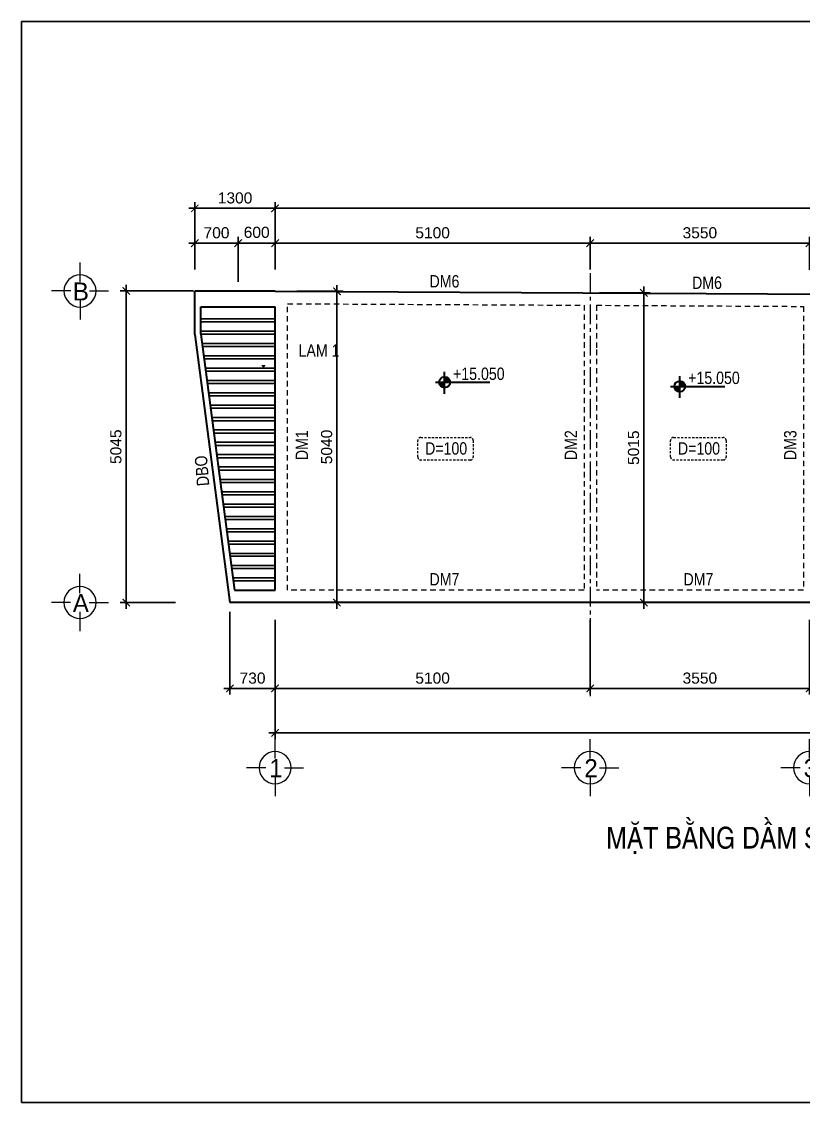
# Model space of a CAD drawing. Header units: millimetres. Extents: x -559287 to -299624, y 2351330 to 2655682.
# Drawn here: x -535995 to -523344, y 2426950 to 2444448 of the extents above; entities that cross this region are included whole.
import ezdxf
from ezdxf.enums import TextEntityAlignment as Align

# ---------------------------------------------------------------- set-up
doc = ezdxf.new("R2010")
doc.units = ezdxf.units.MM
doc.header["$LTSCALE"] = 10
for name, pattern in [('CENTER', [50.8, 31.75, -6.35, 6.35, -6.35]), ('HIDDEN', [0.3, 0.175, -0.125]), ('HIDDENX2', [0.75, 0.5, -0.25])]:
    doc.linetypes.add(name, pattern=pattern)
doc.layers.get('0').update_dxf_attribs({"lineweight": 20})
doc.layers.get('Defpoints').update_dxf_attribs({"lineweight": 20})
for name, color, linetype, lineweight in [('Dim', 251, 'Continuous', 15), ('kata_text', 7, 'Continuous', 30), ('Net khuat', 76, 'HIDDENX2', 15), ('Net manh', 8, 'Continuous', 13), ('Net thay', 4, 'Continuous', 25), ('Net-thay', 252, 'Continuous', 9), ('Text', 54, 'Continuous', 25), ('Tim', 144, 'CENTER', 9), ('Tuong', 1, 'Continuous', 30)]:
    doc.layers.add(name, color=color, linetype=linetype, lineweight=lineweight)
doc.layers.add('ththep', color=3, linetype='Continuous')
doc.styles.add('HELVE', font='VHAVAN.TTF', dxfattribs={"height": 800})
doc.styles.add('kata_text', font='VHELVCN.TTF')
doc.styles.add('NGHIA5', font='arial_0.ttf', dxfattribs={"height": 180})
doc.styles.add('STYLE1-S1', font='VHARIALN.TTF')
doc.styles.add('TEXT', font='VHELVCN.TTF')
doc.dimstyles.new('dim100', dxfattribs={"dimscale": 100, "dimtxt": 180, "dimasz": 1.2, "dimexe": 1, "dimexo": 1.5, "dimgap": 0.75, "dimtad": 1, "dimdec": 0, "dimzin": 0, "dimdsep": 46, "dimtxsty": 'NGHIA5', "dimblk1": 'ARCHTICK', "dimblk2": 'ARCHTICK', "dimsah": 1, "dimcen": 0.09, "dimdle": 1, "dimclrd": 256, "dimclre": 256, "dimclrt": 54, "dimadec": 0, "dimazin": 0, "dimtfac": 1, "dimtdec": 0, "dimtofl": 0, "dimtmove": 2, "dimatfit": 3, "dimfxl": 0, "dimtolj": 1, "dimtzin": 0, "dimarcsym": 0})

# ---------------------------------------------------------------- blocks, each defined once
blk = doc.blocks.new('_ARCHTICK')
at = {"color": 0, "linetype": 'ByBlock', "const_width": 0.15}
blk.add_lwpolyline([(-0.5, -0.5), (0.5, 0.5)], dxfattribs=at)
blk = doc.blocks.new('*D428')
at = {"layer": 'Defpoints', "color": 0, "transparency": 16777216}
for p in [(-531894, 2434912), (-526794, 2434912), (-526794, 2433652)]:
    blk.add_point(p, dxfattribs=at)
at = {"layer": 'Dim', "lineweight": -2, "transparency": 16777216}
for p, q in [((-531894, 2434762), (-531894, 2433552)), ((-526794, 2434762), (-526794, 2433552)), ((-531994, 2433652), (-526694, 2433652))]:
    blk.add_line(p, q, dxfattribs=at)
at = {"layer": 'Dim', "lineweight": -2, "transparency": 16777216, "xscale": 120, "yscale": 120, "zscale": 120, "rotation": 180}
blk.add_blockref('_ARCHTICK', (-531894, 2433652), dxfattribs=at)
at = {"layer": 'Dim', "lineweight": -2, "transparency": 16777216, "xscale": 120, "yscale": 120, "zscale": 120}
blk.add_blockref('_ARCHTICK', (-526794, 2433652), dxfattribs=at)
at = {"layer": 'Dim', "color": 54, "transparency": 16777216, "insert": (-529344, 2433818), "char_height": 180, "attachment_point": 5, "style": 'NGHIA5'}
blk.add_mtext('\\A1;5100', dxfattribs=at)
blk = doc.blocks.new('*D429')
at = {"layer": 'Defpoints', "color": 0, "transparency": 16777216}
for p in [(-526794, 2434912), (-523244, 2434912), (-523244, 2433652)]:
    blk.add_point(p, dxfattribs=at)
at = {"layer": 'Dim', "lineweight": -2, "transparency": 16777216}
for p, q in [((-526794, 2434762), (-526794, 2433552)), ((-523244, 2434762), (-523244, 2433552)), ((-526894, 2433652), (-523144, 2433652))]:
    blk.add_line(p, q, dxfattribs=at)
at = {"layer": 'Dim', "lineweight": -2, "transparency": 16777216, "xscale": 120, "yscale": 120, "zscale": 120, "rotation": 180}
blk.add_blockref('_ARCHTICK', (-526794, 2433652), dxfattribs=at)
at = {"layer": 'Dim', "lineweight": -2, "transparency": 16777216, "xscale": 120, "yscale": 120, "zscale": 120}
blk.add_blockref('_ARCHTICK', (-523244, 2433652), dxfattribs=at)
at = {"layer": 'Dim', "color": 54, "transparency": 16777216, "insert": (-525019, 2433818), "char_height": 180, "attachment_point": 5, "style": 'NGHIA5'}
blk.add_mtext('\\A1;3550', dxfattribs=at)
blk = doc.blocks.new('*D432')
at = {"layer": 'Defpoints', "color": 0, "transparency": 16777216}
for p in [(-531894, 2434912), (-513194, 2434912), (-513194, 2432931)]:
    blk.add_point(p, dxfattribs=at)
at = {"layer": 'Dim', "lineweight": -2, "transparency": 16777216}
for p, q in [((-531894, 2434762), (-531894, 2432831)), ((-513194, 2434762), (-513194, 2432831)), ((-531994, 2432931), (-513094, 2432931))]:
    blk.add_line(p, q, dxfattribs=at)
at = {"layer": 'Dim', "lineweight": -2, "transparency": 16777216, "xscale": 120, "yscale": 120, "zscale": 120, "rotation": 180}
blk.add_blockref('_ARCHTICK', (-531894, 2432931), dxfattribs=at)
at = {"layer": 'Dim', "lineweight": -2, "transparency": 16777216, "xscale": 120, "yscale": 120, "zscale": 120}
blk.add_blockref('_ARCHTICK', (-513194, 2432931), dxfattribs=at)
at = {"layer": 'Dim', "color": 54, "transparency": 16777216, "insert": (-522544, 2433098), "char_height": 180, "attachment_point": 5, "style": 'NGHIA5'}
blk.add_mtext('\\A1;18700', dxfattribs=at)
blk = doc.blocks.new('truc ngang-helve')
for points in [[(0, -4.8), (0, 0)], [(-2.33, -7.13), (-7.13, -7.13)], [(2.33, -7.13), (7.13, -7.13)], [(0, -9.45), (0, -14.26)]]:
    blk.add_lwpolyline(points)
blk.add_circle((0, -7.13), 4)
at = {"style": 'HELVE'}
blk.add_attdef('A', text='', height=4.5, dxfattribs=at).set_placement((0.03, -7.01), align=Align.MIDDLE_CENTER)
blk = doc.blocks.new('*D433')
at = {"layer": 'Defpoints', "color": 0, "transparency": 16777216}
for p in [(-533064, 2440087), (-534302, 2435042), (-533353, 2435042)]:
    blk.add_point(p, dxfattribs=at)
at = {"layer": 'Dim', "lineweight": -2, "transparency": 16777216}
for p, q in [((-533214, 2440087), (-534402, 2440087)), ((-534302, 2440187), (-534302, 2434942)), ((-533503, 2435042), (-534402, 2435042))]:
    blk.add_line(p, q, dxfattribs=at)
at = {"layer": 'Dim', "lineweight": -2, "transparency": 16777216, "xscale": 120, "yscale": 120, "zscale": 120}
for p, rotation in [((-534302, 2440087), 90), ((-534302, 2435042), 270)]:
    blk.add_blockref('_ARCHTICK', p, dxfattribs=dict(at, rotation=rotation))
at = {"layer": 'Dim', "color": 54, "transparency": 16777216, "insert": (-534469, 2437565), "char_height": 180, "attachment_point": 5, "rotation": 90, "style": 'NGHIA5'}
blk.add_mtext('\\A1;5045', dxfattribs=at)
blk = doc.blocks.new('*D434')
at = {"layer": 'Defpoints', "color": 0, "transparency": 16777216}
for p in [(-526794, 2440861), (-531894, 2440286), (-526794, 2440286)]:
    blk.add_point(p, dxfattribs=at)
at = {"layer": 'Dim', "lineweight": -2, "transparency": 16777216}
for p, q in [((-531894, 2440436), (-531894, 2440961)), ((-526794, 2440436), (-526794, 2440961)), ((-531994, 2440861), (-526694, 2440861))]:
    blk.add_line(p, q, dxfattribs=at)
at = {"layer": 'Dim', "lineweight": -2, "transparency": 16777216, "xscale": 120, "yscale": 120, "zscale": 120, "rotation": 180}
blk.add_blockref('_ARCHTICK', (-531894, 2440861), dxfattribs=at)
at = {"layer": 'Dim', "lineweight": -2, "transparency": 16777216, "xscale": 120, "yscale": 120, "zscale": 120}
blk.add_blockref('_ARCHTICK', (-526794, 2440861), dxfattribs=at)
at = {"layer": 'Dim', "color": 54, "transparency": 16777216, "insert": (-529344, 2441028), "char_height": 180, "attachment_point": 5, "style": 'NGHIA5'}
blk.add_mtext('\\A1;5100', dxfattribs=at)
blk = doc.blocks.new('*D435')
at = {"layer": 'Defpoints', "color": 0, "transparency": 16777216}
for p in [(-523244, 2440861), (-526794, 2440286), (-523244, 2440280)]:
    blk.add_point(p, dxfattribs=at)
at = {"layer": 'Dim', "lineweight": -2, "transparency": 16777216}
for p, q in [((-526794, 2440436), (-526794, 2440961)), ((-523244, 2440430), (-523244, 2440961)), ((-526894, 2440861), (-523144, 2440861))]:
    blk.add_line(p, q, dxfattribs=at)
at = {"layer": 'Dim', "lineweight": -2, "transparency": 16777216, "xscale": 120, "yscale": 120, "zscale": 120, "rotation": 180}
blk.add_blockref('_ARCHTICK', (-526794, 2440861), dxfattribs=at)
at = {"layer": 'Dim', "lineweight": -2, "transparency": 16777216, "xscale": 120, "yscale": 120, "zscale": 120}
blk.add_blockref('_ARCHTICK', (-523244, 2440861), dxfattribs=at)
at = {"layer": 'Dim', "color": 54, "transparency": 16777216, "insert": (-525019, 2441028), "char_height": 180, "attachment_point": 5, "style": 'NGHIA5'}
blk.add_mtext('\\A1;3550', dxfattribs=at)
blk = doc.blocks.new('*D438')
at = {"layer": 'Defpoints', "color": 0, "transparency": 16777216}
for p in [(-513194, 2441425), (-531894, 2440286), (-513194, 2440122)]:
    blk.add_point(p, dxfattribs=at)
at = {"layer": 'Dim', "lineweight": -2, "transparency": 16777216}
for p, q in [((-531894, 2440436), (-531894, 2441525)), ((-513194, 2440272), (-513194, 2441525)), ((-531994, 2441425), (-513094, 2441425))]:
    blk.add_line(p, q, dxfattribs=at)
at = {"layer": 'Dim', "lineweight": -2, "transparency": 16777216, "xscale": 120, "yscale": 120, "zscale": 120, "rotation": 180}
blk.add_blockref('_ARCHTICK', (-531894, 2441425), dxfattribs=at)
at = {"layer": 'Dim', "lineweight": -2, "transparency": 16777216, "xscale": 120, "yscale": 120, "zscale": 120}
blk.add_blockref('_ARCHTICK', (-513194, 2441425), dxfattribs=at)
at = {"layer": 'Dim', "color": 54, "transparency": 16777216, "insert": (-522544, 2441592), "char_height": 180, "attachment_point": 5, "style": 'NGHIA5'}
blk.add_mtext('\\A1;18700', dxfattribs=at)
blk = doc.blocks.new('*D443')
at = {"layer": 'Defpoints', "color": 0, "transparency": 16777216}
for p in [(-532623, 2435042), (-531893, 2434912), (-532623, 2433652)]:
    blk.add_point(p, dxfattribs=at)
at = {"layer": 'Dim', "lineweight": -2, "transparency": 16777216}
for p, q in [((-532623, 2434892), (-532623, 2433552)), ((-531893, 2434762), (-531893, 2433552)), ((-531793, 2433652), (-532723, 2433652))]:
    blk.add_line(p, q, dxfattribs=at)
at = {"layer": 'Dim', "lineweight": -2, "transparency": 16777216, "xscale": 120, "yscale": 120, "zscale": 120, "rotation": 180}
blk.add_blockref('_ARCHTICK', (-532623, 2433652), dxfattribs=at)
at = {"layer": 'Dim', "lineweight": -2, "transparency": 16777216, "xscale": 120, "yscale": 120, "zscale": 120}
blk.add_blockref('_ARCHTICK', (-531893, 2433652), dxfattribs=at)
at = {"layer": 'Dim', "color": 54, "transparency": 16777216, "insert": (-532258, 2433818), "char_height": 180, "attachment_point": 5, "style": 'NGHIA5'}
blk.add_mtext('\\A1;730', dxfattribs=at)
blk = doc.blocks.new('*D444')
at = {"layer": 'Defpoints', "color": 0, "transparency": 16777216}
for p in [(-532491, 2440861), (-531891, 2440286), (-532491, 2440082)]:
    blk.add_point(p, dxfattribs=at)
at = {"layer": 'Dim', "lineweight": -2, "transparency": 16777216}
for p, q in [((-532491, 2440232), (-532491, 2440961)), ((-531891, 2440436), (-531891, 2440961)), ((-531791, 2440861), (-532591, 2440861))]:
    blk.add_line(p, q, dxfattribs=at)
at = {"layer": 'Dim', "lineweight": -2, "transparency": 16777216, "xscale": 120, "yscale": 120, "zscale": 120, "rotation": 180}
blk.add_blockref('_ARCHTICK', (-532491, 2440861), dxfattribs=at)
at = {"layer": 'Dim', "lineweight": -2, "transparency": 16777216, "xscale": 120, "yscale": 120, "zscale": 120}
blk.add_blockref('_ARCHTICK', (-531891, 2440861), dxfattribs=at)
at = {"layer": 'Dim', "color": 54, "transparency": 16777216, "insert": (-532191, 2441035), "char_height": 180, "attachment_point": 5, "style": 'NGHIA5'}
blk.add_mtext('\\A1;600', dxfattribs=at)
blk = doc.blocks.new('*D445')
at = {"layer": 'Defpoints', "color": 0, "transparency": 16777216}
for p in [(-533191, 2441425), (-531891, 2440851), (-533191, 2440646)]:
    blk.add_point(p, dxfattribs=at)
at = {"layer": 'Dim', "lineweight": -2, "transparency": 16777216}
for p, q in [((-533191, 2440796), (-533191, 2441525)), ((-531891, 2441001), (-531891, 2441525)), ((-531791, 2441425), (-533291, 2441425))]:
    blk.add_line(p, q, dxfattribs=at)
at = {"layer": 'Dim', "lineweight": -2, "transparency": 16777216, "xscale": 120, "yscale": 120, "zscale": 120, "rotation": 180}
blk.add_blockref('_ARCHTICK', (-533191, 2441425), dxfattribs=at)
at = {"layer": 'Dim', "lineweight": -2, "transparency": 16777216, "xscale": 120, "yscale": 120, "zscale": 120}
blk.add_blockref('_ARCHTICK', (-531891, 2441425), dxfattribs=at)
at = {"layer": 'Dim', "color": 54, "transparency": 16777216, "insert": (-532541, 2441592), "char_height": 180, "attachment_point": 5, "style": 'NGHIA5'}
blk.add_mtext('\\A1;1300', dxfattribs=at)
blk = doc.blocks.new('*D446')
at = {"layer": 'Defpoints', "color": 0, "transparency": 16777216}
for p in [(-532491, 2440861), (-533191, 2440286), (-532491, 2440082)]:
    blk.add_point(p, dxfattribs=at)
at = {"layer": 'Dim', "lineweight": -2, "transparency": 16777216}
for p, q in [((-533191, 2440436), (-533191, 2440961)), ((-532491, 2440232), (-532491, 2440961)), ((-533291, 2440861), (-532391, 2440861))]:
    blk.add_line(p, q, dxfattribs=at)
at = {"layer": 'Dim', "lineweight": -2, "transparency": 16777216, "xscale": 120, "yscale": 120, "zscale": 120, "rotation": 180}
blk.add_blockref('_ARCHTICK', (-533191, 2440861), dxfattribs=at)
at = {"layer": 'Dim', "lineweight": -2, "transparency": 16777216, "xscale": 120, "yscale": 120, "zscale": 120}
blk.add_blockref('_ARCHTICK', (-532491, 2440861), dxfattribs=at)
at = {"layer": 'Dim', "color": 54, "transparency": 16777216, "insert": (-532841, 2441028), "char_height": 180, "attachment_point": 5, "style": 'NGHIA5'}
blk.add_mtext('\\A1;700', dxfattribs=at)
blk = doc.blocks.new('*D447')
at = {"layer": 'Defpoints', "color": 0, "transparency": 16777216}
for p in [(-526794, 2440057), (-526794, 2435042), (-525925, 2435042)]:
    blk.add_point(p, dxfattribs=at)
at = {"layer": 'Dim', "lineweight": -2, "transparency": 16777216}
for p, q in [((-525925, 2440157), (-525925, 2434942)), ((-526644, 2440057), (-525825, 2440057)), ((-526644, 2435042), (-525825, 2435042))]:
    blk.add_line(p, q, dxfattribs=at)
at = {"layer": 'Dim', "lineweight": -2, "transparency": 16777216, "xscale": 120, "yscale": 120, "zscale": 120}
for p, rotation in [((-525925, 2440057), 90), ((-525925, 2435042), 270)]:
    blk.add_blockref('_ARCHTICK', p, dxfattribs=dict(at, rotation=rotation))
at = {"layer": 'Dim', "color": 54, "transparency": 16777216, "insert": (-526092, 2437549), "char_height": 180, "attachment_point": 5, "rotation": 90, "style": 'NGHIA5'}
blk.add_mtext('\\A1;5015', dxfattribs=at)
blk = doc.blocks.new('*D707')
at = {"layer": 'Defpoints', "color": 0, "transparency": 16777216}
for p in [(-531693, 2440081), (-531693, 2435041), (-530892, 2435041)]:
    blk.add_point(p, dxfattribs=at)
at = {"layer": 'Dim', "lineweight": -2, "transparency": 16777216}
for p, q in [((-531543, 2440081), (-530792, 2440081)), ((-530892, 2440181), (-530892, 2434941)), ((-531543, 2435041), (-530792, 2435041))]:
    blk.add_line(p, q, dxfattribs=at)
at = {"layer": 'Dim', "lineweight": -2, "transparency": 16777216, "xscale": 120, "yscale": 120, "zscale": 120}
for p, rotation in [((-530892, 2440081), 90), ((-530892, 2435041), 270)]:
    blk.add_blockref('_ARCHTICK', p, dxfattribs=dict(at, rotation=rotation))
at = {"layer": 'Dim', "color": 54, "transparency": 16777216, "insert": (-531059, 2437561), "char_height": 180, "attachment_point": 5, "rotation": 90, "style": 'NGHIA5'}
blk.add_mtext('\\A1;5040', dxfattribs=at)
blk = doc.blocks.new('COS-MB')
h = blk.add_hatch(color=256)
h.paths.add_polyline_path([(200, 0, 0.414214), (0, 200), (0, 0)])
h.paths.add_polyline_path([(0, 0), (-200, 0, 0.414214), (0, -200)])
for p, q in [((-343, 0), (1657, 0)), ((0, -420), (0, 380))]:
    blk.add_line(p, q)
blk.add_circle((0, 0), 200)
at = {"style": 'TEXT', "width": 0.8}
blk.add_attdef('%%P0.000', (308, 87), '', height=400, dxfattribs=at)

msp = doc.modelspace()

# ---------------------------------------------------------------- linework, layer by layer
at = {"layer": 'Net khuat', "linetype": 'HIDDEN', "ltscale": 50}
for p, q in [((-531692.8, 2439880.6), (-526893.9, 2439856.2)), ((-531692.8, 2435241.9), (-531692.8, 2439880.6)), ((-526893.9, 2439856.2), (-526893.9, 2435241.9)), ((-526693.9, 2439855.1), (-523343.9, 2439836.8)), ((-526693.9, 2439855.1), (-526693.9, 2439136.9)), ((-523343.9, 2439836.8), (-523343.9, 2439136.9)), ((-526693.9, 2439136.9), (-526693.9, 2435241.9)), ((-523343.9, 2439136.9), (-523343.9, 2435241.9)), ((-526893.9, 2435241.9), (-531692.8, 2435241.9)), ((-523343.9, 2435241.9), (-526693.9, 2435241.9))]:
    msp.add_line(p, q, dxfattribs=at)
at = {"layer": 'Net khuat', "linetype": 'HIDDEN', "ltscale": 20}
for p, q in [((-529585.3, 2437400), (-529585.3, 2437665)), ((-529535.3, 2437715), (-528735.8, 2437715)), ((-528685.8, 2437665), (-528685.8, 2437400)), ((-525493.3, 2437400), (-525493.3, 2437665)), ((-525443.3, 2437715), (-524643.8, 2437715)), ((-524593.8, 2437665), (-524593.8, 2437400)), ((-528735.8, 2437350), (-529535.3, 2437350)), ((-524643.8, 2437350), (-525443.3, 2437350))]:
    msp.add_line(p, q, dxfattribs=at)
for centre, start, end in [((-529535.3, 2437665), 90, 180), ((-528735.8, 2437665), 0, 90), ((-525443.3, 2437665), 90, 180), ((-524643.8, 2437665), 0, 90), ((-529535.3, 2437400), 180, 270), ((-528735.8, 2437400), 270, 0), ((-525443.3, 2437400), 180, 270), ((-524643.8, 2437400), 270, 0)]:
    msp.add_arc(centre, 50, start, end, dxfattribs=at)
at = {"layer": 'Net manh'}
msp.add_lwpolyline([(-530792.1, 2438962.7, 0, 0, 0), (-532081.3, 2438962.7, 0, 0, 0), (-532081.3, 2438830.6, 0, 70, 0), (-532081.3, 2438887.9, 0, 0, 0)], format="xyseb", dxfattribs=at)
at = {"layer": 'Net thay'}
for p, q in [((-533094.2, 2439636.9), (-531892.8, 2439636.9)), ((-533094.2, 2439586.9), (-531892.8, 2439586.9)), ((-533094.2, 2439436.9), (-531892.8, 2439436.9)), ((-533094, 2439386.9), (-531892.8, 2439386.9)), ((-533074.3, 2439236.9), (-531892.8, 2439236.9)), ((-533067.7, 2439186.9), (-531892.8, 2439186.9)), ((-533048, 2439036.9), (-531892.8, 2439036.9)), ((-533041.4, 2438986.9), (-531892.8, 2438986.9)), ((-533021.7, 2438836.9), (-531892.8, 2438836.9)), ((-533015.1, 2438786.9), (-531892.8, 2438786.9)), ((-532995.4, 2438636.9), (-531892.8, 2438636.9)), ((-532988.8, 2438586.9), (-531892.8, 2438586.9)), ((-532969.1, 2438436.9), (-531892.8, 2438436.9)), ((-532962.5, 2438386.9), (-531892.8, 2438386.9)), ((-532942.8, 2438236.9), (-531892.8, 2438236.9)), ((-532936.2, 2438186.9), (-531892.8, 2438186.9)), ((-532916.5, 2438036.9), (-531892.8, 2438036.9)), ((-532909.9, 2437986.9), (-531892.8, 2437986.9)), ((-532890.2, 2437836.9), (-531892.8, 2437836.9)), ((-532883.6, 2437786.9), (-531892.8, 2437786.9)), ((-532863.9, 2437636.9), (-531892.8, 2437636.9)), ((-532857.3, 2437586.9), (-531892.8, 2437586.9)), ((-532837.6, 2437436.9), (-531892.8, 2437436.9)), ((-532831, 2437386.9), (-531892.8, 2437386.9)), ((-532811.3, 2437236.9), (-531892.8, 2437236.9)), ((-532804.7, 2437186.9), (-531892.8, 2437186.9)), ((-532785, 2437036.9), (-531892.8, 2437036.9)), ((-532778.4, 2436986.9), (-531892.8, 2436986.9)), ((-532758.7, 2436836.9), (-531892.8, 2436836.9)), ((-532752.1, 2436786.9), (-531892.8, 2436786.9)), ((-532732.4, 2436636.9), (-531892.8, 2436636.9)), ((-532725.8, 2436586.9), (-531892.8, 2436586.9)), ((-532706.1, 2436436.9), (-531892.8, 2436436.9)), ((-532699.5, 2436386.9), (-531892.8, 2436386.9)), ((-532679.8, 2436236.9), (-531892.8, 2436236.9)), ((-532673.2, 2436186.9), (-531892.8, 2436186.9)), ((-532653.5, 2436036.9), (-531892.8, 2436036.9)), ((-532646.9, 2435986.9), (-531892.8, 2435986.9)), ((-532627.2, 2435836.9), (-531892.8, 2435836.9)), ((-532620.6, 2435791.9), (-531892.8, 2435791.9)), ((-532600.9, 2435641.9), (-531892.8, 2435641.9)), ((-532594.3, 2435591.9), (-531892.8, 2435591.9)), ((-532574.6, 2435441.9), (-531892.8, 2435441.9)), ((-532568, 2435391.9), (-531892.8, 2435391.9))]:
    msp.add_line(p, q, dxfattribs=at)
at = {"layer": 'ththep'}
msp.add_lwpolyline([(-535994.9, 2444447.6), (-511574.1, 2444447.6), (-511574.1, 2426949.8), (-535994.9, 2426949.8)], close=True, dxfattribs=at)
at = {"layer": 'Tim'}
msp.add_line((-526793.9, 2440883), (-526793.9, 2433527.4), dxfattribs=at)
at = {"layer": 'Tuong'}
for p, q in [((-533194.2, 2439381.7), (-533194.2, 2440081.7)), ((-531892.8, 2440081.7), (-533194.2, 2440081.7)), ((-531892.8, 2440081.7), (-513193.6, 2439986.5)), ((-533094.2, 2439831.3), (-531892.8, 2439831.3)), ((-533094.2, 2439388.3), (-533094.2, 2439831.3)), ((-531892.8, 2435241.9), (-531892.8, 2439831.3)), ((-533194.2, 2439381.7), (-532622.8, 2435041.9)), ((-533094.2, 2439388.3), (-532548.3, 2435241.9)), ((-532548.3, 2435241.9), (-531892.8, 2435241.9)), ((-513194.1, 2435041.9), (-532622.8, 2435041.9))]:
    msp.add_line(p, q, dxfattribs=at)

# ---------------------------------------------------------------- block references
at = {"layer": 'kata_text'}
ref = msp.add_blockref('COS-MB', (-529148.9, 2438607.9), dxfattribs=dict(at, xscale=0.4399999999906868, yscale=0.4399999999906868, zscale=0.4399999999906868))
ref.add_attrib('%%P0.000', '+15.050', (-529013.3, 2438646.1), dxfattribs={"layer": '0', "height": 200, "style": 'kata_text'})
ref = msp.add_blockref('COS-MB', (-525343.7, 2438542.4), dxfattribs=dict(at, xscale=0.4399999999906868, yscale=0.4399999999906868, zscale=0.4399999999906868))
ref.add_attrib('%%P0.000', '+15.050', (-525208, 2438580.5), dxfattribs={"layer": '0', "height": 200, "style": 'kata_text'})
at = {"layer": 'Net-thay'}
ref = msp.add_blockref('truc ngang-helve', (-535050, 2439624), dxfattribs=dict(at, xscale=-64.86479999998119, yscale=64.8648000000976, zscale=64.8648, rotation=180))
ref.add_attrib('A', 'b', dxfattribs={"layer": '0', "height": 291.9, "style": 'HELVE'}).set_placement((-535036.3, 2440078.5), align=Align.MIDDLE_CENTER)
ref = msp.add_blockref('truc ngang-helve', (-535050.5, 2434579.6), dxfattribs=dict(at, xscale=-64.86479999998119, yscale=64.8648000000976, zscale=64.8648, rotation=180))
ref.add_attrib('A', 'a', dxfattribs={"layer": '0', "height": 291.9, "style": 'HELVE'}).set_placement((-535036.8, 2435034.1), align=Align.MIDDLE_CENTER)
ref = msp.add_blockref('truc ngang-helve', (-531893.6, 2431906.3), dxfattribs=dict(at, xscale=-64.86479999998119, yscale=64.8648000000976, zscale=64.8648, rotation=180))
ref.add_attrib('A', '1', dxfattribs={"layer": '0', "height": 291.9, "style": 'HELVE'}).set_placement((-531879.9, 2432360.8), align=Align.MIDDLE_CENTER)
ref = msp.add_blockref('truc ngang-helve', (-526793.9, 2431906.3), dxfattribs=dict(at, xscale=-64.86479999998119, yscale=64.8648000000976, zscale=64.8648, rotation=180))
ref.add_attrib('A', '2', dxfattribs={"layer": '0', "height": 291.9, "style": 'HELVE'}).set_placement((-526780.2, 2432360.8), align=Align.MIDDLE_CENTER)
ref = msp.add_blockref('truc ngang-helve', (-523243.9, 2431906.3), dxfattribs=dict(at, xscale=-64.86479999998119, yscale=64.8648000000976, zscale=64.8648, rotation=180))
ref.add_attrib('A', '3', dxfattribs={"layer": '0', "height": 291.9, "style": 'HELVE'}).set_placement((-523230.2, 2432360.8), align=Align.MIDDLE_CENTER)

# ---------------------------------------------------------------- texts
at = {"layer": 'Text', "style": 'STYLE1-S1'}
for s, height, p in [('dm6', 200, (-529393.7, 2440143.4)), ('dm6', 200, (-525145.5, 2440120.2)), ('lam 1', 200, (-531513.3, 2439022.1)), ('d=100', 200, (-529465.7, 2437437.5)), ('d=100', 200, (-525373.7, 2437437.5)), ('dm7', 200, (-529393.7, 2435318.7)), ('dm7', 200, (-525284.3, 2435318.7)), ('mÆt b»ng DÇM sµn tÇng m¸i', 350, (-526533.9, 2431060.2))]:
    msp.add_text(s, height=height, dxfattribs=at).set_placement(p)
for s, rotation, p in [('dm1', 90, (-531360.1, 2437348)), ('dm2', 90, (-527006.9, 2437348)), ('dm3', 90, (-523456.9, 2437348)), ('DBO', 94.64347, (-532956.6, 2436935.9))]:
    msp.add_text(s, height=200, rotation=rotation, dxfattribs=at).set_placement(p)

# ---------------------------------------------------------------- dimensions: what is measured, and where the dimension line sits
at = {"layer": 'Dim'}
for base, p1, p2, angle, picture, middle in [((-533191.2, 2441425.3), (-531891, 2440850.8), (-533191.2, 2440646.1), 180, '*D445', (-532541.1, 2441592.3)), ((-534302.3, 2435041.9), (-533063.7, 2440087.3), (-533352.8, 2435041.9), 90, '*D433', (-534469.2, 2437564.6)), ((-530891.8, 2435040.9), (-531692.8, 2440080.7), (-531692.8, 2435040.9), 90, '*D707', (-531058.7, 2437560.8)), ((-525924.8, 2435041.9), (-526793.9, 2440056.7), (-526793.9, 2435041.9), 90, '*D447', (-526091.7, 2437549.3)), ((-532622.8, 2433651.5), (-531892.8, 2434911.7), (-532622.8, 2435041.9), 180, '*D443', (-532257.8, 2433818.5))]:
    dim = msp.add_linear_dim(base=base, p1=p1, p2=p2, angle=angle, dimstyle='dim100', dxfattribs=at)
    dim.commit()
    dim.dimension.update_dxf_attribs({"geometry": picture, "text_midpoint": middle})
for base, p1, p2, picture, middle in [((-513193.7, 2441425.3), (-531893.8, 2440286.4), (-513193.7, 2440121.7), '*D438', (-522543.7, 2441592.2)), ((-532491.2, 2440860.9), (-533191.2, 2440286.4), (-532491.2, 2440081.7), '*D446', (-532841.2, 2441027.8)), ((-526793.9, 2440860.9), (-531893.8, 2440286.4), (-526793.9, 2440286.4), '*D434', (-529343.9, 2441027.8)), ((-523243.9, 2440860.9), (-526793.9, 2440286.4), (-523243.9, 2440280.2), '*D435', (-525018.9, 2441027.9)), ((-526793.9, 2433651.5), (-531893.6, 2434911.7), (-526793.9, 2434911.7), '*D428', (-529343.8, 2433818.4)), ((-513193.9, 2432931), (-531893.6, 2434911.7), (-513193.9, 2434911.7), '*D432', (-522543.8, 2433097.9)), ((-523243.9, 2433651.5), (-526793.9, 2434911.7), (-523243.9, 2434911.7), '*D429', (-525018.9, 2433818.5))]:
    dim = msp.add_linear_dim(base=base, p1=p1, p2=p2, dimstyle='dim100', dxfattribs=at)
    dim.commit()
    dim.dimension.update_dxf_attribs({"geometry": picture, "text_midpoint": middle})
dim = msp.add_linear_dim(base=(-532491.2, 2440860.9), p1=(-531891, 2440286.4), p2=(-532491.2, 2440081.7), angle=180, dimstyle='dim100', dxfattribs=at)
dim.commit()
dim.dimension.update_dxf_attribs({"geometry": '*D444', "text_midpoint": (-532191.1, 2441034.9), "dimtype": 160})

doc.saveas('drawing.dxf')
